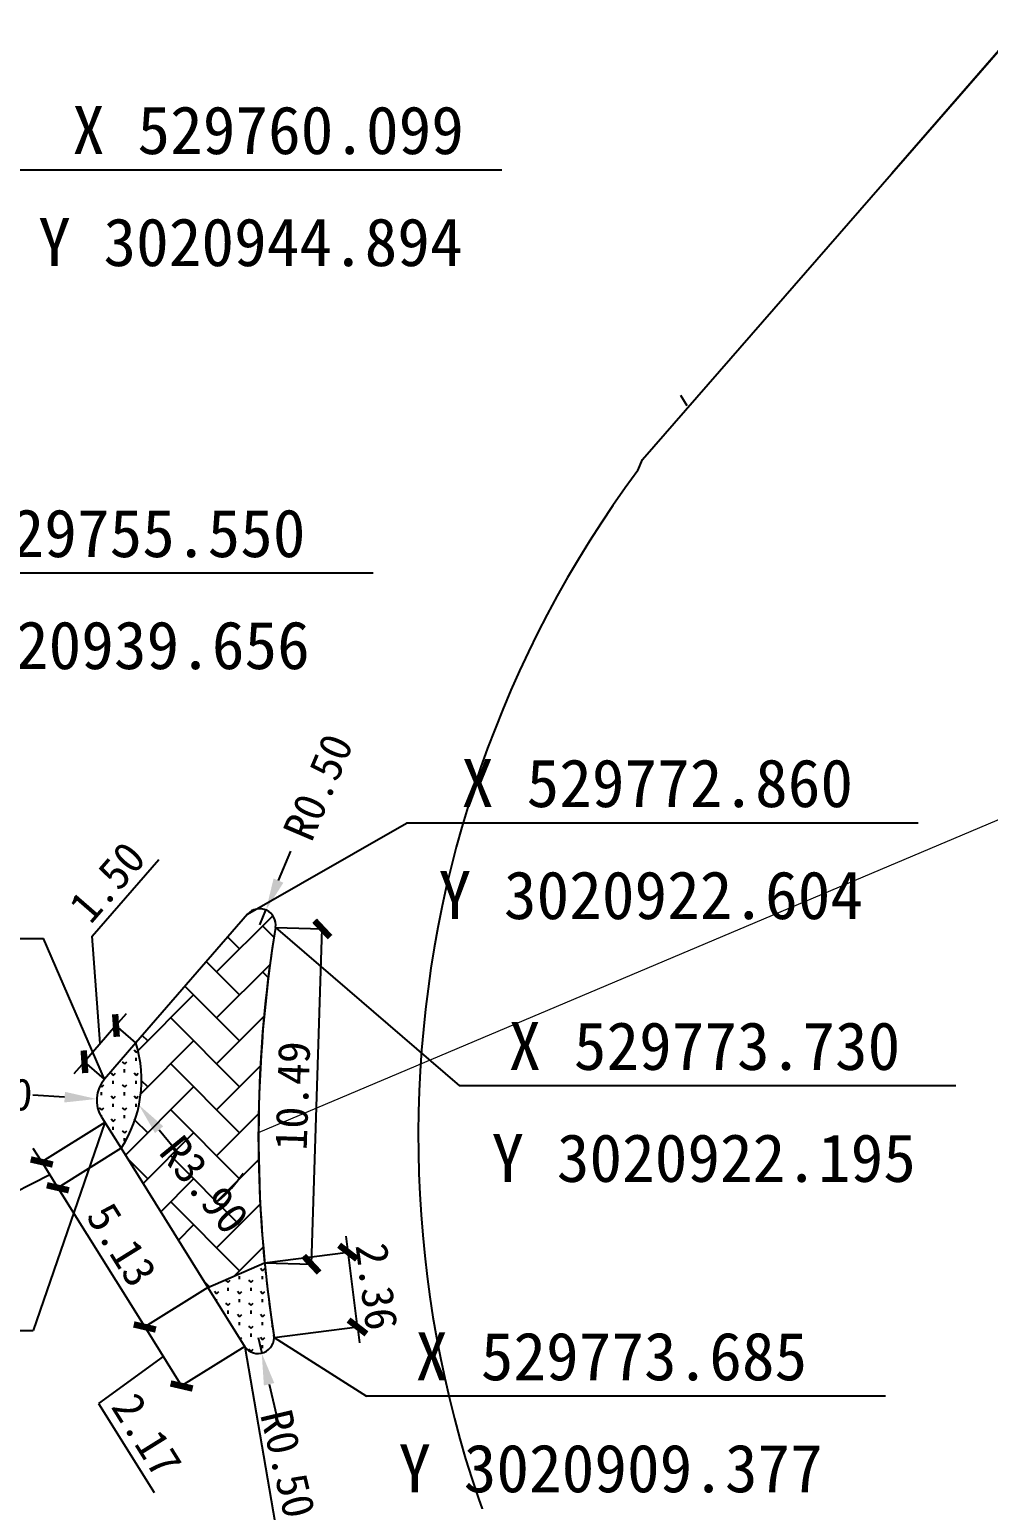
# Model space of a CAD drawing. Extents: x 529560 to 530007, y 3020685 to 3021211.
# Drawn here: x 529766.04 to 529796.02, y 3020904.31 to 3020950.26 of the extents above; entities that cross this region are included whole.
import ezdxf

# ---------------------------------------------------------------- set-up
doc = ezdxf.new("R2010")
doc.units = 0
doc.header["$LTSCALE"] = 0.5
doc.header["$PDMODE"] = 32
doc.layers.get('0').update_dxf_attribs({"linetype": 'CONTINUOUS'})
doc.layers.get('Defpoints').update_dxf_attribs({"linetype": 'CONTINUOUS'})
for name, color, linetype in [('@-隔离岛', 3, 'CONTINUOUS'), ('@-隔离岛标注', 7, 'CONTINUOUS'), ('ass', 7, 'CONTINUOUS')]:
    doc.layers.add(name, color=color, linetype=linetype)
doc.layers.add('PP-COM', color=7, linetype='CONTINUOUS', lineweight=0)
doc.layers.add('PP-DL-DHBZ', color=7, linetype='CONTINUOUS', lineweight=0)
doc.styles.add('--黑体', font='simhei.ttf')
doc.styles.add('黑体', font='simhei.ttf')
doc.dimstyles.new('标志标注', dxfattribs={"dimtxt": 1, "dimasz": 0.5, "dimexe": 0, "dimexo": 0, "dimgap": 0.25, "dimtad": 1, "dimzin": 0, "dimdsep": 46, "dimtxsty": '--黑体', "dimblk": 'ARCHTICK', "dimcen": 0.09, "dimadec": 0, "dimazin": 0, "dimtfac": 1, "dimtix": 1, "dimtmove": 2, "dimatfit": 0, "dimfxl": 1, "dimtolj": 1, "dimtzin": 0, "dimarcsym": 0})
pattern_1 = [(90, (-8.73892568051815e-05, 1.532351598143578e-05), (-0.3592099999896079, 0.3592100000103919), [0.09524999999999996, -0.6231699999999997]), (44.99999999834238, (-8.73892568051815e-05, 1.532351598143578e-05), (-0.359210244832374, 0.3592102448531581), [0.09525, -0.4127500000000001]), (134.9999999983423, (-8.73892568051815e-05, 1.532351598143578e-05), (-0.3592102448531581, -0.359210244832374), [0.09524999999999996, -0.41275])]

# ---------------------------------------------------------------- blocks, each defined once
blk = doc.blocks.new('_ArchTick')
at = {"color": 0, "linetype": 'ByBlock', "const_width": 0.4}
blk.add_lwpolyline([(-0.5, -0.5), (0.5, 0.5)], dxfattribs=at)
blk = doc.blocks.new('*D165')
at = {"layer": 'Defpoints', "color": 0, "linetype": 'Continuous', "transparency": 16777216}
for p in [(529768.3995338741, 3020916.096441887, 1475.285), (529768.9031468774, 3020915.29001927, 1475.285), (529766.9287074392, 3020914.056976751)]:
    blk.add_point(p, dxfattribs=at)
at = {"layer": 'PP-COM', "color": 0, "linetype": 'Continuous', "lineweight": -2, "transparency": 16777216}
for p, q in [((529768.3995338741, 3020916.096441887), (529766.4250944359, 3020914.863399369)), ((529764.2707352787, 3020913.243814339), (529762.5477369572, 3020916.00280747)), ((529766.4250944359, 3020914.863399369), (529766.16024668, 3020915.287493305)), ((529768.9031468774, 3020915.29001927), (529766.9287074392, 3020914.056976751)), ((529766.4250944359, 3020914.863399369), (529766.9287074392, 3020914.056976751)), ((529766.4250944359, 3020914.863399369), (529766.9287074392, 3020914.056976751)), ((529766.6769009375, 3020914.460188061), (529764.2707352787, 3020913.243814339)), ((529766.9287074392, 3020914.056976751), (529767.1935551949, 3020913.632882816))]:
    blk.add_line(p, q, dxfattribs=at)
at = {"layer": 'PP-COM', "color": 0, "linetype": 'Continuous', "lineweight": -2, "transparency": 16777216, "xscale": 0.5, "yscale": 0.5, "zscale": 0.5}
for p, rotation in [((529766.4250944359, 3020914.863399369), 301.9848840909769), ((529766.9287074392, 3020914.056976751), 121.9848840909769)]:
    blk.add_blockref('_ArchTick', p, dxfattribs=dict(at, rotation=rotation))
at = {"layer": 'PP-COM', "color": 0, "linetype": 'Continuous', "transparency": 16777216, "insert": (529764.0501421217, 3020915.023558356), "char_height": 1, "attachment_point": 5, "rotation": 301.98488409097695, "style": '--黑体'}
blk.add_mtext('\\A1;0.95', dxfattribs=at)
blk = doc.blocks.new('*D166')
at = {"layer": 'Defpoints', "color": 0, "linetype": 'Continuous', "transparency": 16777216}
for p in [(529768.9031468777, 3020915.29001927, 1475.285), (529771.6198301015, 3020910.939863929, 1475.285), (529769.6453906624, 3020909.70682141)]:
    blk.add_point(p, dxfattribs=at)
at = {"layer": 'PP-COM', "color": 0, "linetype": 'Continuous', "lineweight": -2, "transparency": 16777216}
for p, q in [((529768.9031468777, 3020915.29001927), (529766.9287074395, 3020914.056976751)), ((529766.9287074395, 3020914.056976751), (529769.6453906624, 3020909.70682141)), ((529771.6198301015, 3020910.939863929), (529769.6453906624, 3020909.70682141))]:
    blk.add_line(p, q, dxfattribs=at)
at = {"layer": 'PP-COM', "color": 0, "linetype": 'Continuous', "lineweight": -2, "transparency": 16777216, "xscale": 0.5, "yscale": 0.5, "zscale": 0.5}
for p, rotation in [((529766.9287074395, 3020914.056976751), 121.9848840909769), ((529769.6453906624, 3020909.70682141), 301.9848840909769)]:
    blk.add_blockref('_ArchTick', p, dxfattribs=dict(at, rotation=rotation))
at = {"layer": 'PP-COM', "color": 0, "linetype": 'Continuous', "transparency": 16777216, "insert": (529768.9231899541, 3020912.279170714), "char_height": 1, "attachment_point": 5, "rotation": 301.9848840909769, "style": '--黑体'}
blk.add_mtext('\\A1;5.13', dxfattribs=at)
blk = doc.blocks.new('*D167')
at = {"layer": 'Defpoints', "color": 0, "linetype": 'Continuous', "transparency": 16777216}
for p in [(529771.6198301015, 3020910.939863929, 1475.285), (529772.7719451752, 3020909.095736524), (529770.7971800133, 3020907.862490591)]:
    blk.add_point(p, dxfattribs=at)
at = {"layer": 'PP-COM', "color": 0, "linetype": 'Continuous', "lineweight": -2, "transparency": 16777216}
for p, q in [((529771.6198301015, 3020910.939863929), (529769.6453906628, 3020909.70682141)), ((529769.6453906628, 3020909.70682141), (529770.7971800133, 3020907.862490591)), ((529770.221285338, 3020908.784656), (529768.2034479394, 3020907.31235989)), ((529772.7719451752, 3020909.095736524), (529770.7971800133, 3020907.862490591)), ((529768.2034479394, 3020907.31235989), (529769.9383495313, 3020904.534306357))]:
    blk.add_line(p, q, dxfattribs=at)
at = {"layer": 'PP-COM', "color": 0, "linetype": 'Continuous', "lineweight": -2, "transparency": 16777216, "xscale": 0.5, "yscale": 0.5, "zscale": 0.5}
for p, rotation in [((529769.6453906628, 3020909.70682141), 121.9848840909769), ((529770.7971800133, 3020907.862490591), 301.9848840909769)]:
    blk.add_blockref('_ArchTick', p, dxfattribs=dict(at, rotation=rotation))
at = {"layer": 'PP-COM', "color": 0, "linetype": 'Continuous', "transparency": 16777216, "insert": (529769.7070396385, 3020906.320604757), "char_height": 1, "attachment_point": 5, "rotation": 301.9848840909769, "style": '--黑体'}
blk.add_mtext('\\A1;2.17', dxfattribs=at)
blk = doc.blocks.new('*D168')
at = {"layer": 'Defpoints', "color": 0, "linetype": 'Continuous', "transparency": 16777216}
for p in [(529775.9983257246, 3020912.044999718), (529773.3896424843, 3020911.715085118), (529773.685335224, 3020909.376999156)]:
    blk.add_point(p, dxfattribs=at)
at = {"layer": 'PP-COM', "color": 0, "linetype": 'Continuous', "lineweight": -2, "transparency": 16777216}
for p, q in [((529775.9983257246, 3020912.044999718), (529775.9355914914, 3020912.541048522)), ((529773.3896424843, 3020911.715085118), (529775.9983257246, 3020912.044999718)), ((529776.2940184644, 3020909.706913755), (529775.9983257246, 3020912.044999718)), ((529773.685335224, 3020909.376999156), (529776.2940184644, 3020909.706913755)), ((529776.2940184644, 3020909.706913755), (529776.3567526974, 3020909.210864951))]:
    blk.add_line(p, q, dxfattribs=at)
at = {"layer": 'PP-COM', "color": 0, "linetype": 'Continuous', "lineweight": -2, "transparency": 16777216, "xscale": 0.5, "yscale": 0.5, "zscale": 0.5}
for p, rotation in [((529775.9983257246, 3020912.044999718), 277.2078099155734), ((529776.2940184644, 3020909.706913755), 97.20780991557339)]:
    blk.add_blockref('_ArchTick', p, dxfattribs=dict(at, rotation=rotation))
at = {"layer": 'PP-COM', "color": 0, "linetype": 'Continuous', "transparency": 16777216, "insert": (529776.8902453007, 3020910.970058087), "char_height": 1, "attachment_point": 5, "rotation": 277.20780991557336, "style": '--黑体'}
blk.add_mtext('\\A1;2.36', dxfattribs=at)
blk = doc.blocks.new('*D169')
at = {"layer": 'Defpoints', "color": 0, "linetype": 'Continuous', "transparency": 16777216}
for p in [(529773.730358804, 3020922.19484124), (529775.1935016724, 3020922.14727175), (529773.3896424841, 3020911.715085118)]:
    blk.add_point(p, dxfattribs=at)
at = {"layer": 'PP-COM', "color": 0, "linetype": 'Continuous', "lineweight": -2, "transparency": 16777216}
for p, q in [((529773.730358804, 3020922.19484124), (529775.1935016724, 3020922.14727175)), ((529774.8527853524, 3020911.667515628), (529775.1935016724, 3020922.14727175)), ((529773.3896424841, 3020911.715085118), (529774.8527853524, 3020911.667515628))]:
    blk.add_line(p, q, dxfattribs=at)
at = {"layer": 'PP-COM', "color": 0, "linetype": 'Continuous', "lineweight": -2, "transparency": 16777216, "xscale": 0.5, "yscale": 0.5, "zscale": 0.5}
for p, rotation in [((529775.1935016724, 3020922.14727175), 88.13786379876213), ((529774.8527853524, 3020911.667515628), 268.1378637987621)]:
    blk.add_blockref('_ArchTick', p, dxfattribs=dict(at, rotation=rotation))
at = {"layer": 'PP-COM', "color": 0, "linetype": 'Continuous', "transparency": 16777216, "insert": (529774.2679245705, 3020916.931947259), "char_height": 1, "attachment_point": 5, "rotation": 88.13786379876213, "style": '--黑体'}
blk.add_mtext('\\A1;10.49', dxfattribs=at)
blk = doc.blocks.new('*D171')
at = {"layer": 'Defpoints', "color": 0, "linetype": 'Continuous', "transparency": 16777216}
for p in [(529769.3694836756, 3020918.58546778, 1475.285), (529767.7602182962, 3020917.996236081), (529768.3859043578, 3020917.452871997, 1475.285)]:
    blk.add_point(p, dxfattribs=at)
at = {"layer": 'PP-COM', "color": 0, "linetype": 'Continuous', "lineweight": -2, "transparency": 16777216}
for p, q in [((529768.0009300329, 3020921.91665633), (529770.0858774853, 3020924.317482221)), ((529768.252007955, 3020918.562533972), (529768.0009300329, 3020921.91665633)), ((529768.743797614, 3020919.128831863), (529769.071642708, 3020919.506346889)), ((529768.743797614, 3020919.128831863), (529767.7602182962, 3020917.996236081)), ((529768.743797614, 3020919.128831863), (529767.7602182962, 3020917.996236081)), ((529769.3694836756, 3020918.58546778), (529768.743797614, 3020919.128831863)), ((529767.7602182962, 3020917.996236081), (529767.4323732019, 3020917.618721055)), ((529768.3859043578, 3020917.452871997), (529767.7602182962, 3020917.996236081))]:
    blk.add_line(p, q, dxfattribs=at)
at = {"layer": 'PP-COM', "color": 0, "linetype": 'Continuous', "lineweight": -2, "transparency": 16777216, "xscale": 0.5, "yscale": 0.5, "zscale": 0.5}
for p, rotation in [((529768.743797614, 3020919.128831863), 229.0279955792337), ((529767.7602182962, 3020917.996236081), 49.02799557923368)]:
    blk.add_blockref('_ArchTick', p, dxfattribs=dict(at, rotation=rotation))
at = {"layer": 'PP-COM', "color": 0, "linetype": 'Continuous', "transparency": 16777216, "insert": (529768.4728894796, 3020923.612520569), "char_height": 1, "attachment_point": 5, "rotation": 49.027995579233675, "style": '--黑体'}
blk.add_mtext('\\A1;1.50', dxfattribs=at)
blk = doc.blocks.new('*D172')
at = {"layer": '@-隔离岛标注', "color": 0, "lineweight": -2, "transparency": 16777216}
for p, q in [((529767.1406735363, 3020916.889784987), (529766.1423293848, 3020916.947308505)), ((529768.1415278849, 3020916.832116834), (529768.1390176879, 3020916.832261469))]:
    blk.add_line(p, q, dxfattribs=at)
at = {"layer": '@-隔离岛标注', "color": 0, "transparency": 16777216}
blk.add_solid([(529767.1502607893, 3020917.056175679), (529767.1310862834, 3020916.723394295), (529768.1390176879, 3020916.832261469)], dxfattribs=at)
at = {"layer": 'Defpoints', "color": 0, "transparency": 16777216}
for p in [(529768.1390176879, 3020916.832261469, 1474.285003161023), (529768.1415278849, 3020916.832116834, 1475.285)]:
    blk.add_point(p, dxfattribs=at)
at = {"layer": '@-隔离岛标注', "color": 0, "transparency": 16777216, "insert": (529764.438259956, 3020917.045495236), "char_height": 1, "attachment_point": 5, "rotation": 356.70232485925345, "style": '--黑体'}
blk.add_mtext('\\A1;R1.00', dxfattribs=at)
blk = doc.blocks.new('*D173')
at = {"layer": '@-隔离岛标注', "color": 0, "lineweight": -2, "transparency": 16777216}
for p, q in [((529773.1853352239, 3020909.376999156), (529773.3000744685, 3020908.890342289)), ((529773.5295529576, 3020907.917028556), (529773.7590314469, 3020906.943714823))]:
    blk.add_line(p, q, dxfattribs=at)
at = {"layer": '@-隔离岛标注', "color": 0, "transparency": 16777216}
blk.add_solid([(529773.6917719132, 3020907.955274971), (529773.367334002, 3020907.878782141), (529773.3000744685, 3020908.890342289)], dxfattribs=at)
at = {"layer": 'Defpoints', "color": 0, "transparency": 16777216}
for p in [(529773.1853352239, 3020909.376999156), (529773.3000744685, 3020908.890342289)]:
    blk.add_point(p, dxfattribs=at)
at = {"layer": '@-隔离岛标注', "color": 0, "transparency": 16777216, "insert": (529774.115864155, 3020905.43023887), "char_height": 1, "attachment_point": 5, "rotation": 283.2663701778609, "style": '--黑体'}
blk.add_mtext('\\A1;R0.50', dxfattribs=at)
blk = doc.blocks.new('*D174')
at = {"layer": '@-隔离岛标注', "color": 0, "lineweight": -2, "transparency": 16777216}
for p, q in [((529773.8237516473, 3020923.656952865), (529774.2148772534, 3020924.577290173)), ((529773.2370632379, 3020922.276446904), (529773.4326260409, 3020922.736615557))]:
    blk.add_line(p, q, dxfattribs=at)
at = {"layer": '@-隔离岛标注', "color": 0, "transparency": 16777216}
blk.add_solid([(529773.6703620959, 3020923.722140466), (529773.9771411985, 3020923.591765264), (529773.4326260409, 3020922.736615557)], dxfattribs=at)
at = {"layer": 'Defpoints', "color": 0, "transparency": 16777216}
for p in [(529773.4326260409, 3020922.736615557), (529773.2370632379, 3020922.276446904)]:
    blk.add_point(p, dxfattribs=at)
at = {"layer": '@-隔离岛标注', "color": 0, "transparency": 16777216, "insert": (529775.0662881761, 3020926.580700901), "char_height": 1, "attachment_point": 5, "rotation": 66.97544394268888, "style": '--黑体'}
blk.add_mtext('\\A1;R0.50', dxfattribs=at)
blk = doc.blocks.new('*D175')
at = {"layer": '@-隔离岛标注', "color": 0, "lineweight": -2, "transparency": 16777216}
for p, q in [((529769.454383062, 3020916.653583762), (529769.4598056634, 3020916.646959842)), ((529770.0932554805, 3020915.873176068), (529770.7267052976, 3020915.099392293))]:
    blk.add_line(p, q, dxfattribs=at)
blk.add_arc((529769.454383062, 3020916.653583762), 3.901235164456244, 309.3051035216848, 326.6956667460689, dxfattribs=at)
at = {"layer": '@-隔离岛标注', "color": 0, "transparency": 16777216}
blk.add_solid([(529770.2222194427, 3020915.978751037), (529769.9642915183, 3020915.767601098), (529769.4598056634, 3020916.646959842)], dxfattribs=at)
at = {"layer": 'Defpoints', "color": 0, "transparency": 16777216}
for p in [(529769.454383062, 3020916.653583762, 1475.285), (529769.4598056634, 3020916.646959842, 1471.383774227571)]:
    blk.add_point(p, dxfattribs=at)
at = {"layer": '@-隔离岛标注', "color": 0, "transparency": 16777216, "insert": (529771.5049904552, 3020914.148686529), "char_height": 1, "attachment_point": 5, "rotation": 309.3051048930521, "style": '--黑体'}
blk.add_mtext('\\A1;R3.90', dxfattribs=at)

msp = doc.modelspace()

# ---------------------------------------------------------------- hatches: boundary and pattern name
at = {"layer": '@-隔离岛', "linetype": 'Continuous'}
h = msp.add_hatch(dxfattribs=at)
h.set_pattern_fill('AR-HBONE', color=30, scale=0.009999999999999995, angle=-1.657603322228978e-09, style=0)
h.set_pattern_definition([(44.99999999834238, (-8.73892568051815e-05, 1.532351598143578e-05), (4.15682488430491e-11, 1.436840979371064), [3.048, -1.016]), (134.9999999983423, (0.7183326110243797, 0.7184353228658438), (4.15682488430491e-11, 1.436840979371064), [3.047999999999999, -1.015999999999999])])
h.paths.add_polyline_path([(529768.9031468773, 3020915.290019269), (529771.6198301013, 3020910.939863929), (529773.3896424841, 3020911.715085119, -0.0658169642172585), (529773.7303588041, 3020922.194841241, 0.7564404298943295), (529772.8595482125, 3020922.604291996), (529769.3694836752, 3020918.58546778, -0.2239839566691116)])
h = msp.add_hatch(dxfattribs=at)
h.set_pattern_fill('GRASS', color=256, scale=0.01999999999999999, angle=-1.657603322228978e-09, style=0)
h.set_pattern_definition(pattern_1)
edge = h.paths.add_edge_path()
edge.add_arc((529765.6426278059, 3020917.43213299), 3.901235164473089, -33.304333248083, 17.19551307043373)
edge.add_line((529769.3694836752, 3020918.58546778), (529768.3858646506, 3020917.452826273))
edge.add_arc((529769.1409167608, 3020916.797161488), 1.000000000460369, 139.026453508281, 212.9386972445275)
edge.add_line((529768.303749953, 3020916.249818229), (529768.9031468774, 3020915.29001927))
h = msp.add_hatch(dxfattribs=at)
h.set_pattern_fill('GRASS', color=256, scale=0.01999999999999999, angle=-1.657603322228978e-09, style=0)
h.set_pattern_definition(pattern_1)
edge = h.paths.add_edge_path()
edge.add_line((529771.6198301013, 3020910.939863929), (529773.3896424841, 3020911.715085119))
edge.add_line((529771.6198301013, 3020910.939863929), (529772.7768334846, 3020909.087184014))
edge.add_arc((529813.1940040924, 3020915.666388169), 39.9999999854051, 185.6690701262712, 188.9338219275467)
edge.add_arc((529773.1853352237, 3020909.376999155), 0.4999999999261365, -145.7693829995374, 8.93382193460953)

# ---------------------------------------------------------------- linework, layer by layer
at = {"layer": '@-隔离岛', "linetype": 'Continuous', "elevation": 1475.285, "flags": 128}
for points in [[(529772.8595482125, 3020922.604291996), (529769.3694836755, 3020918.58546778)], [(529769.3694836752, 3020918.58546778), (529768.3858646505, 3020917.452826273)], [(529768.303749953, 3020916.249818229), (529768.9031468773, 3020915.290019269)], [(529768.9031468773, 3020915.290019269), (529771.6198301013, 3020910.939863929)], [(529771.6198301013, 3020910.939863929), (529773.3896424841, 3020911.715085119)], [(529771.6198301013, 3020910.939863929), (529772.7768334846, 3020909.087184014)]]:
    msp.add_lwpolyline(points, dxfattribs=at)
at = {"layer": '@-隔离岛', "linetype": 'Continuous', "flags": 128}
for points in [[(529773.7303588041, 3020922.194841241, 0.7564404298943296), (529772.8595482125, 3020922.604291996)], [(529773.7303588041, 3020922.194841241, 0.0658169642172585), (529773.3896424841, 3020911.715085119, 0.064324449413585)], [(529773.3896424841, 3020911.715085119, 0.0142461306922038), (529773.6792694074, 3020909.454645933)], [(529772.7719451752, 3020909.095736524, 0.8004578757010409), (529773.6792694074, 3020909.454645933)]]:
    msp.add_lwpolyline(points, format="xyb", dxfattribs=at)
at = {"layer": '@-隔离岛', "linetype": 'Continuous', "elevation": 1475.285, "flags": 128}
for points in [[(529768.9031468773, 3020915.290019269, 0.2239839566691116), (529769.3694836752, 3020918.58546778)], [(529768.3859043577, 3020917.452871997, 0.3341695968915998), (529768.3016639443, 3020916.253420087)]]:
    msp.add_lwpolyline(points, format="xyb", dxfattribs=at)
at = {"layer": '@-隔离岛', "linetype": 'Continuous'}
msp.add_arc((529813.9459584, 3020915.656415005), 40.74365556213721, 170.7654064846805, 188.8651028483184, dxfattribs=at)
at = {"layer": '@-隔离岛标注', "color": 7, "linetype": 'Continuous'}
for p, q in [((529780.8000609312, 3020945.862491704), (529765.3128423629, 3020945.862491704)), ((529776.7810930851, 3020933.266501854), (529760.5368384271, 3020933.266501854)), ((529772.8595482125, 3020922.604291996), (529777.828446745, 3020925.453791209)), ((529793.8142295048, 3020925.453791209), (529777.828446745, 3020925.453791209)), ((529773.7303588039, 3020922.19484124), (529779.4819733811, 3020917.240186702)), ((529752.4501015384, 3020921.848975935), (529766.4841768219, 3020921.848975935)), ((529768.3858646505, 3020917.452826273, 1475.285), (529766.4841768219, 3020921.848975935)), ((529794.9903936457, 3020917.240186702), (529779.4819733811, 3020917.240186702)), ((529768.3995338741, 3020916.096441887), (529766.1564812562, 3020909.597431785)), ((529752.4371247601, 3020909.597431785), (529766.1564812562, 3020909.597431785)), ((529773.685335224, 3020909.376999156), (529776.5735709972, 3020907.540218904)), ((529772.7768334846, 3020909.087184014, 1475.285), (529774.3153647784, 3020900.097679701)), ((529792.7936292818, 3020907.540218904), (529776.5735709972, 3020907.540218904))]:
    msp.add_line(p, q, dxfattribs=at)
at = {"layer": 'ass', "color": 2, "linetype": 'Continuous'}
msp.add_line((529786.3916385943, 3020938.830247181), (529786.5883795742, 3020938.500637941), dxfattribs=at)
at = {"layer": 'ass', "color": 0, "linetype": 'Continuous', "flags": 128}
for points in [[(529792.9991989704, 3020945.768886601), (529858.9538458546, 3021021.582912249), (529864.1048458547, 3021023.883912248), (529884.8158458553, 3021048.168912248), (529885.3418458556, 3021051.703912247), (529913.6978458564, 3021084.128912246), (529951.8744397787, 3021129.87729555), (529954.5588458581, 3021130.904912245), (529956.1748458577, 3021130.382912244), (529962.0963047484, 3021124.438727208)], [(529785.0526310889, 3020936.476556955), (529785.202845852, 3020936.81891225), (529805.2948458529, 3020959.883912249)]]:
    msp.add_lwpolyline(points, dxfattribs=at)
msp.add_lwpolyline([(529785.0526310889, 3020936.476556955, 0.3074273967442612), (529783.4712889425, 3020897.185040732)], format="xyb", dxfattribs=at)
at = {"layer": 'PP-DL-DHBZ'}
msp.add_line((529773.2025146405, 3020915.787789205), (529803.753516115, 3020928.700004548), dxfattribs=at)

# ---------------------------------------------------------------- texts
at = {"layer": '@-隔离岛标注', "color": 7, "linetype": 'Continuous', "style": '黑体'}
for s, p in [('X 529760.099', (529767.3753423629, 3020946.362491704)), ('Y 3020944.894', (529766.3128423629, 3020942.862491704)), ('X 529755.550', (529762.4222550937, 3020933.766501854)), ('Y 3020939.656', (529761.5368384271, 3020930.266501854)), ('X 529772.860', (529779.5367800783, 3020925.953791209)), ('Y 3020922.604', (529778.828446745, 3020922.453791209)), ('X 529773.730', (529781.0132233811, 3020917.740186702)), ('Y 3020922.195', (529780.4819733811, 3020914.240186702)), ('X 529773.685', (529778.1048209972, 3020908.040218904)), ('Y 3020909.377', (529777.5735709972, 3020904.540218904))]:
    msp.add_text(s, height=1.5, dxfattribs=at).set_placement(p)

# ---------------------------------------------------------------- dimensions: what is measured, and where the dimension line sits
at = {"layer": '@-隔离岛标注'}
for center, mpoint, picture, middle in [((529773.2370632379, 3020922.276446904), (529773.4326260409, 3020922.736615557), '*D174', (529775.0662881761, 3020926.580700901)), ((529768.1415278849, 3020916.832116834, 1475.285), (529768.1390176879, 3020916.832261469, 1474.285003161023), '*D172', (529764.438259956, 3020917.045495236)), ((529769.454383062, 3020916.653583762, 2950.57), (529769.4598056634, 3020916.646959842, 2946.668774227571), '*D175', (529771.5049904552, 3020914.148686529, 1475.285)), ((529773.1853352239, 3020909.376999156), (529773.3000744685, 3020908.890342289), '*D173', (529774.115864155, 3020905.43023887))]:
    dim = msp.add_radius_dim(center=center, mpoint=mpoint, dimstyle='标志标注', override={"dimasz": 1, "dimsah": 1}, dxfattribs=at)
    dim.commit()
    dim.dimension.update_dxf_attribs({"geometry": picture, "text_midpoint": middle, "dimtype": 164})
at = {"layer": 'PP-COM', "color": 7, "linetype": 'Continuous'}
for base, p1, p2, angle, picture, middle, dimtype in [((529767.7602182962, 3020917.996236081), (529769.3694836755, 3020918.58546778, 1475.285), (529768.3859043577, 3020917.452871997, 1475.285), 229.02799559089587, '*D171', (529768.16485258, 3020922.105413843), 161), ((529766.9287074392, 3020914.056976751), (529768.399533874, 3020916.096441887, 1475.285), (529768.9031468773, 3020915.290019269, 1475.285), 301.98488409097695, '*D165', (529764.138311401, 3020913.455861306), 161), ((529770.7971800133, 3020907.862490591), (529771.6198301013, 3020910.939863929, 1475.285), (529772.7719451752, 3020909.095736524), 121.9848840909769, '*D167', (529768.3358718171, 3020907.100312922), 160)]:
    dim = msp.add_linear_dim(base=base, p1=p1, p2=p2, angle=angle, dimstyle='标志标注', override={"dimtmove": 1}, dxfattribs=at)
    dim.commit()
    dim.dimension.update_dxf_attribs({"geometry": picture, "text_midpoint": middle, "dimtype": dimtype})
for p1, p2, distance, picture, middle in [((529773.3896424841, 3020911.715085118), (529773.7303588041, 3020922.194841241), -1.4639159502428778, '*D169', (529774.2679245705, 3020916.931947259)), ((529773.6853352239, 3020909.376999156), (529773.3896424841, 3020911.715085119), -2.6294622819008433, '*D168', (529776.8902453007, 3020910.970058087))]:
    dim = msp.add_aligned_dim(p1=p1, p2=p2, distance=distance, dimstyle='标志标注', dxfattribs=at)
    dim.commit()
    dim.dimension.update_dxf_attribs({"geometry": picture, "text_midpoint": middle})
dim = msp.add_linear_dim(base=(529769.6453906624, 3020909.70682141), p1=(529768.9031468773, 3020915.290019269, 1475.285), p2=(529771.6198301013, 3020910.939863929, 1475.285), angle=121.9848840909769, dimstyle='标志标注', dxfattribs=at)
dim.commit()
dim.dimension.update_dxf_attribs({"geometry": '*D166', "text_midpoint": (529768.9231899541, 3020912.279170714)})

doc.saveas('drawing.dxf')
